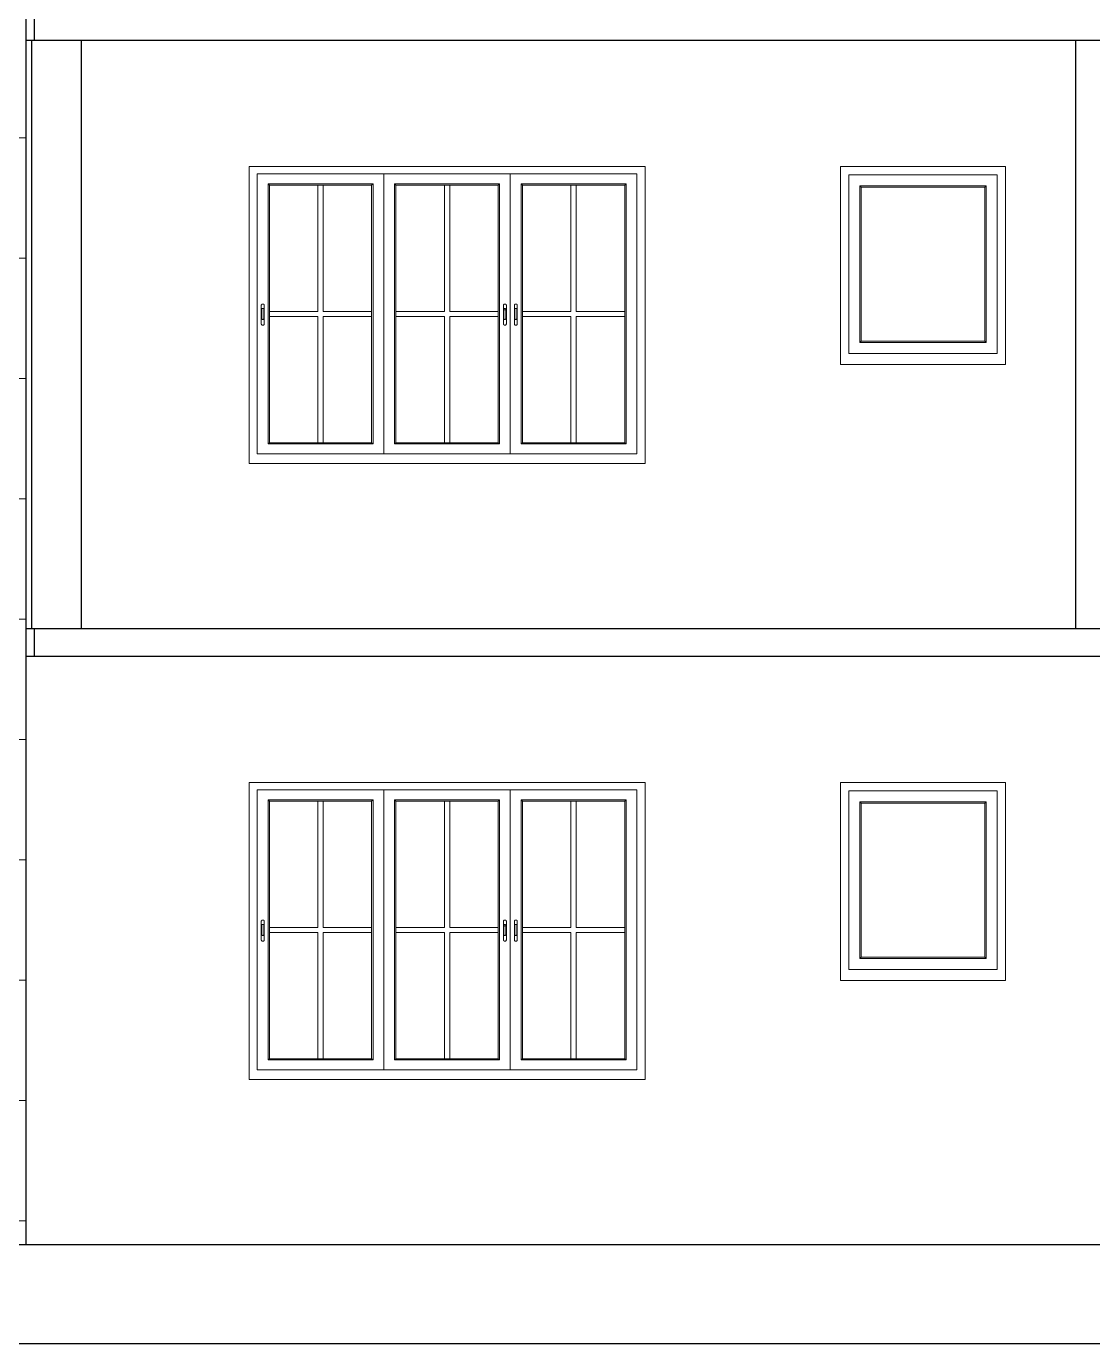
# Model space of a CAD drawing. Header units: inches. Extents: x -5058079 to -5054904, y -3262045 to -3259800.
# Drawn here: x -5057080.3 to -5056886.4, y -3261792.7 to -3261553.2 of the extents above; entities that cross this region are included whole.
import ezdxf

# ---------------------------------------------------------------- set-up
doc = ezdxf.new("R2010")
doc.units = ezdxf.units.IN
doc.header["$LTSCALE"] = 2
doc.header["$MEASUREMENT"] = 0
doc.linetypes.add('ACAD_ISO02W100', pattern=[15, 12, -3])
doc.layers.get('0').update_dxf_attribs({"linetype": 'CONTINUOUS'})
doc.layers.add('HATCH', color=60, linetype='ACAD_ISO02W100', lineweight=13)
doc.layers.add('window', color=4, linetype='CONTINUOUS', lineweight=13)

msp = doc.modelspace()

# ---------------------------------------------------------------- hatches: boundary and pattern name
at = {"layer": 'HATCH', "transparency": 33554661}
h = msp.add_hatch(dxfattribs=at)
h.set_pattern_fill('ANSI37', color=256, scale=175, angle=45)
h.set_pattern_definition([(90, (-9153.133, 76.49), (-21.875, 0), []), (180, (-9153.133, 76.49), (-2e-15, -21.875), [])])
h.paths.add_polyline_path([(-5057080.27, -3261550.72), (-5057080.27, -3261512.72), (-5057092.27, -3261512.72), (-5057092.27, -3261550.72), (-5057094.76, -3261550.72), (-5057094.76, -3261555.72), (-5057092.27, -3261555.72), (-5057092.27, -3261662.72), (-5057094.76, -3261662.72), (-5057094.76, -3261667.72), (-5057092.27, -3261667.72), (-5057092.27, -3261774.72), (-5057080.27, -3261774.72)])

# ---------------------------------------------------------------- linework, layer by layer
at = {"ltscale": 0.5}
for p, q in [((-5057080.27, -3261774.72), (-5057080.27, -3261550.72)), ((-5057078.77, -3261555.72), (-5057078.77, -3261550.72)), ((-5057080.27, -3261555.72), (-5056641.21, -3261555.72)), ((-5057079.27, -3261662.72), (-5057079.27, -3261555.72)), ((-5057070.24, -3261662.72), (-5057070.24, -3261555.72)), ((-5056889.47, -3261662.72), (-5056889.47, -3261555.72)), ((-5057080.27, -3261662.72), (-5056641.21, -3261662.72)), ((-5057078.77, -3261667.72), (-5057078.77, -3261662.72)), ((-5057080.27, -3261667.72), (-5056641.21, -3261667.72)), ((-5057092.27, -3261774.72), (-5056646.21, -3261774.72)), ((-5057092.27, -3261792.72), (-5056646.21, -3261792.72))]:
    msp.add_line(p, q, dxfattribs=at)
at = {"layer": 'window'}
for p, q in [((-5057039.78, -3261632.72), (-5057039.78, -3261578.72)), ((-5056967.78, -3261578.72), (-5057039.78, -3261578.72)), ((-5057038.28, -3261630.94), (-5057038.28, -3261580.05)), ((-5056969.28, -3261580.05), (-5057038.28, -3261580.05)), ((-5057015.28, -3261580.05), (-5057015.28, -3261630.94)), ((-5056992.28, -3261580.05), (-5056992.28, -3261630.94)), ((-5056969.28, -3261580.05), (-5056969.28, -3261630.94)), ((-5056967.78, -3261632.72), (-5056967.78, -3261578.72)), ((-5056932.27, -3261614.72), (-5056932.27, -3261578.72)), ((-5056902.27, -3261578.72), (-5056932.27, -3261578.72)), ((-5056930.77, -3261580.22), (-5056903.76, -3261580.22)), ((-5056930.77, -3261580.22), (-5056930.77, -3261612.72)), ((-5056903.76, -3261612.72), (-5056903.76, -3261580.22)), ((-5056902.27, -3261614.72), (-5056902.27, -3261578.72)), ((-5057036.31, -3261629.14), (-5057036.31, -3261581.85)), ((-5057036.31, -3261581.85), (-5057017.24, -3261581.85)), ((-5057036.07, -3261582.08), (-5057036.31, -3261581.85)), ((-5057036.07, -3261628.92), (-5057036.07, -3261582.08)), ((-5057017.49, -3261582.08), (-5057036.07, -3261582.08)), ((-5057027.27, -3261582.08), (-5057027.27, -3261605.05)), ((-5057026.29, -3261582.08), (-5057026.29, -3261605.05)), ((-5057017.49, -3261582.08), (-5057017.24, -3261581.85)), ((-5057017.49, -3261582.08), (-5057017.49, -3261628.92)), ((-5057017.24, -3261581.85), (-5057017.24, -3261629.14)), ((-5056994.24, -3261581.85), (-5057013.31, -3261581.85)), ((-5057013.31, -3261581.85), (-5057013.31, -3261629.14)), ((-5057013.07, -3261582.08), (-5057013.31, -3261581.85)), ((-5057013.07, -3261582.08), (-5057013.07, -3261628.92)), ((-5057013.07, -3261582.08), (-5056994.49, -3261582.08)), ((-5057004.27, -3261582.08), (-5057004.27, -3261605.05)), ((-5057003.29, -3261582.08), (-5057003.29, -3261605.05)), ((-5056994.49, -3261582.08), (-5056994.24, -3261581.85)), ((-5056994.49, -3261628.92), (-5056994.49, -3261582.08)), ((-5056994.24, -3261629.14), (-5056994.24, -3261581.85)), ((-5056990.31, -3261629.14), (-5056990.31, -3261581.85)), ((-5056990.31, -3261581.85), (-5056971.24, -3261581.85)), ((-5056990.07, -3261582.08), (-5056990.31, -3261581.85)), ((-5056990.07, -3261628.92), (-5056990.07, -3261582.08)), ((-5056971.49, -3261582.08), (-5056990.07, -3261582.08)), ((-5056981.27, -3261582.08), (-5056981.27, -3261605.05)), ((-5056980.29, -3261582.08), (-5056980.29, -3261605.05)), ((-5056971.49, -3261582.08), (-5056971.24, -3261581.85)), ((-5056971.49, -3261582.08), (-5056971.49, -3261628.92)), ((-5056971.24, -3261581.85), (-5056971.24, -3261629.14)), ((-5056905.76, -3261582.22), (-5056928.77, -3261582.22)), ((-5056928.77, -3261582.22), (-5056928.77, -3261610.72)), ((-5056928.52, -3261582.47), (-5056928.77, -3261582.22)), ((-5056928.52, -3261582.47), (-5056928.52, -3261610.47)), ((-5056928.52, -3261582.47), (-5056906.01, -3261582.47)), ((-5056906.01, -3261582.47), (-5056905.76, -3261582.22)), ((-5056906.01, -3261610.47), (-5056906.01, -3261582.47)), ((-5056905.76, -3261610.72), (-5056905.76, -3261582.22)), ((-5057037.55, -3261603.9), (-5057037.54, -3261603.86)), ((-5057037.55, -3261603.93), (-5057037.54, -3261603.86)), ((-5057037.55, -3261603.93), (-5057037.55, -3261603.9)), ((-5057037.55, -3261607.32), (-5057037.55, -3261603.93)), ((-5057037.54, -3261603.86), (-5057037.52, -3261603.83)), ((-5057037.52, -3261603.83), (-5057037.5, -3261603.8)), ((-5057037.47, -3261603.77), (-5057037.5, -3261603.8)), ((-5057037.44, -3261603.75), (-5057037.47, -3261603.77)), ((-5057037.44, -3261603.75), (-5057037.4, -3261603.73)), ((-5057037.36, -3261603.72), (-5057037.4, -3261603.73)), ((-5057037.32, -3261603.71), (-5057037.36, -3261603.72)), ((-5057037.28, -3261603.71), (-5057037.32, -3261603.71)), ((-5057037.24, -3261603.71), (-5057037.28, -3261603.71)), ((-5057037.24, -3261603.71), (-5057037.2, -3261603.72)), ((-5057037.2, -3261603.72), (-5057037.16, -3261603.73)), ((-5057037.16, -3261603.73), (-5057037.12, -3261603.75)), ((-5057037.12, -3261603.75), (-5057037.09, -3261603.77)), ((-5057037.09, -3261603.77), (-5057037.06, -3261603.8)), ((-5057037.04, -3261603.83), (-5057037.06, -3261603.8)), ((-5057037.02, -3261603.86), (-5057037.04, -3261603.83)), ((-5057037.01, -3261603.9), (-5057037.02, -3261603.86)), ((-5057037.01, -3261603.9), (-5057037.01, -3261603.93)), ((-5057037.01, -3261603.93), (-5057037.01, -3261607.32)), ((-5056993.53, -3261603.86), (-5056993.54, -3261603.9)), ((-5056993.54, -3261603.9), (-5056993.54, -3261603.93)), ((-5056993.54, -3261603.93), (-5056993.54, -3261607.32)), ((-5056993.51, -3261603.83), (-5056993.53, -3261603.86)), ((-5056993.49, -3261603.8), (-5056993.51, -3261603.83)), ((-5056993.46, -3261603.77), (-5056993.49, -3261603.8)), ((-5056993.43, -3261603.75), (-5056993.46, -3261603.77)), ((-5056993.4, -3261603.73), (-5056993.43, -3261603.75)), ((-5056993.36, -3261603.72), (-5056993.4, -3261603.73)), ((-5056993.31, -3261603.71), (-5056993.36, -3261603.72)), ((-5056993.27, -3261603.71), (-5056993.31, -3261603.71)), ((-5056993.23, -3261603.71), (-5056993.27, -3261603.71)), ((-5056993.19, -3261603.72), (-5056993.23, -3261603.71)), ((-5056993.15, -3261603.73), (-5056993.19, -3261603.72)), ((-5056993.11, -3261603.75), (-5056993.15, -3261603.73)), ((-5056993.08, -3261603.77), (-5056993.11, -3261603.75)), ((-5056993.05, -3261603.8), (-5056993.08, -3261603.77)), ((-5056993.03, -3261603.83), (-5056993.05, -3261603.8)), ((-5056993.02, -3261603.86), (-5056993.03, -3261603.83)), ((-5056993.01, -3261603.9), (-5056993.02, -3261603.86)), ((-5056993, -3261603.93), (-5056993.02, -3261603.86)), ((-5056993, -3261603.93), (-5056993.01, -3261603.9)), ((-5056993, -3261607.32), (-5056993, -3261603.93)), ((-5056991.55, -3261603.9), (-5056991.54, -3261603.86)), ((-5056991.55, -3261603.93), (-5056991.54, -3261603.86)), ((-5056991.55, -3261603.93), (-5056991.55, -3261603.9)), ((-5056991.55, -3261607.32), (-5056991.55, -3261603.93)), ((-5056991.54, -3261603.86), (-5056991.52, -3261603.83)), ((-5056991.52, -3261603.83), (-5056991.5, -3261603.8)), ((-5056991.47, -3261603.77), (-5056991.5, -3261603.8)), ((-5056991.44, -3261603.75), (-5056991.47, -3261603.77)), ((-5056991.44, -3261603.75), (-5056991.4, -3261603.73)), ((-5056991.36, -3261603.72), (-5056991.4, -3261603.73)), ((-5056991.32, -3261603.71), (-5056991.36, -3261603.72)), ((-5056991.28, -3261603.71), (-5056991.32, -3261603.71)), ((-5056991.24, -3261603.71), (-5056991.28, -3261603.71)), ((-5056991.24, -3261603.71), (-5056991.2, -3261603.72)), ((-5056991.2, -3261603.72), (-5056991.16, -3261603.73)), ((-5056991.16, -3261603.73), (-5056991.12, -3261603.75)), ((-5056991.12, -3261603.75), (-5056991.09, -3261603.77)), ((-5056991.09, -3261603.77), (-5056991.06, -3261603.8)), ((-5056991.04, -3261603.83), (-5056991.06, -3261603.8)), ((-5056991.02, -3261603.86), (-5056991.04, -3261603.83)), ((-5056991.01, -3261603.9), (-5056991.02, -3261603.86)), ((-5056991.01, -3261603.9), (-5056991.01, -3261603.93)), ((-5056991.01, -3261603.93), (-5056991.01, -3261607.32)), ((-5057037.45, -3261604.6), (-5057037.46, -3261604.63)), ((-5057037.46, -3261604.63), (-5057037.46, -3261604.65)), ((-5057037.46, -3261604.65), (-5057037.46, -3261606.36)), ((-5057037.46, -3261606.38), (-5057037.46, -3261606.36)), ((-5057037.45, -3261606.4), (-5057037.46, -3261606.38)), ((-5057037.44, -3261604.58), (-5057037.45, -3261604.6)), ((-5057037.44, -3261606.42), (-5057037.45, -3261606.4)), ((-5057037.43, -3261604.56), (-5057037.44, -3261604.58)), ((-5057037.43, -3261606.44), (-5057037.44, -3261606.42)), ((-5057037.41, -3261604.54), (-5057037.43, -3261604.56)), ((-5057037.41, -3261606.46), (-5057037.43, -3261606.44)), ((-5057037.39, -3261604.53), (-5057037.41, -3261604.54)), ((-5057037.39, -3261606.48), (-5057037.41, -3261606.46)), ((-5057037.36, -3261604.52), (-5057037.39, -3261604.53)), ((-5057037.36, -3261606.49), (-5057037.39, -3261606.48)), ((-5057037.34, -3261604.51), (-5057037.36, -3261604.52)), ((-5057037.34, -3261606.5), (-5057037.36, -3261606.49)), ((-5057037.31, -3261604.5), (-5057037.34, -3261604.51)), ((-5057037.31, -3261606.5), (-5057037.34, -3261606.5)), ((-5057037.28, -3261604.5), (-5057037.31, -3261604.5)), ((-5057037.28, -3261606.5), (-5057037.31, -3261606.5)), ((-5057037.25, -3261604.5), (-5057037.28, -3261604.5)), ((-5057037.25, -3261606.5), (-5057037.28, -3261606.5)), ((-5057037.23, -3261604.51), (-5057037.25, -3261604.5)), ((-5057037.23, -3261606.5), (-5057037.25, -3261606.5)), ((-5057037.2, -3261604.52), (-5057037.23, -3261604.51)), ((-5057037.2, -3261606.49), (-5057037.23, -3261606.5)), ((-5057037.17, -3261604.53), (-5057037.2, -3261604.52)), ((-5057037.17, -3261606.48), (-5057037.2, -3261606.49)), ((-5057037.15, -3261604.54), (-5057037.17, -3261604.53)), ((-5057037.15, -3261606.46), (-5057037.17, -3261606.48)), ((-5057037.13, -3261604.56), (-5057037.15, -3261604.54)), ((-5057037.13, -3261606.44), (-5057037.15, -3261606.46)), ((-5057037.12, -3261604.58), (-5057037.13, -3261604.56)), ((-5057037.12, -3261606.42), (-5057037.13, -3261606.44)), ((-5057037.11, -3261604.6), (-5057037.12, -3261604.58)), ((-5057037.11, -3261606.4), (-5057037.12, -3261606.42)), ((-5057037.1, -3261604.63), (-5057037.11, -3261604.6)), ((-5057037.1, -3261606.38), (-5057037.11, -3261606.4)), ((-5057037.1, -3261604.65), (-5057037.1, -3261604.63)), ((-5057037.1, -3261606.36), (-5057037.1, -3261604.65)), ((-5057037.1, -3261606.36), (-5057037.1, -3261606.38)), ((-5057036.07, -3261605.05), (-5057027.27, -3261605.05)), ((-5057036.07, -3261605.95), (-5057027.27, -3261605.95)), ((-5057027.27, -3261605.95), (-5057027.27, -3261628.92)), ((-5057026.29, -3261605.05), (-5057017.49, -3261605.05)), ((-5057026.29, -3261605.95), (-5057017.49, -3261605.95)), ((-5057026.29, -3261605.95), (-5057026.29, -3261628.92)), ((-5057004.27, -3261605.05), (-5057013.07, -3261605.05)), ((-5057004.27, -3261605.95), (-5057013.07, -3261605.95)), ((-5057004.27, -3261605.95), (-5057004.27, -3261628.92)), ((-5056994.49, -3261605.05), (-5057003.29, -3261605.05)), ((-5057003.29, -3261605.95), (-5057003.29, -3261628.92)), ((-5056994.49, -3261605.95), (-5057003.29, -3261605.95)), ((-5056993.45, -3261604.6), (-5056993.43, -3261604.58)), ((-5056993.45, -3261604.63), (-5056993.45, -3261604.6)), ((-5056993.45, -3261604.65), (-5056993.45, -3261604.63)), ((-5056993.45, -3261604.9), (-5056993.45, -3261604.65)), ((-5056993.45, -3261604.85), (-5056993.43, -3261604.83)), ((-5056993.45, -3261604.87), (-5056993.45, -3261604.85)), ((-5056993.45, -3261604.9), (-5056993.45, -3261604.87)), ((-5056993.45, -3261606.36), (-5056993.45, -3261604.9)), ((-5056993.45, -3261606.36), (-5056993.45, -3261606.38)), ((-5056993.45, -3261606.38), (-5056993.45, -3261606.4)), ((-5056993.45, -3261606.4), (-5056993.43, -3261606.42)), ((-5056993.43, -3261604.58), (-5056993.42, -3261604.56)), ((-5056993.43, -3261604.83), (-5056993.42, -3261604.81)), ((-5056993.43, -3261606.42), (-5056993.42, -3261606.44)), ((-5056993.42, -3261604.56), (-5056993.4, -3261604.54)), ((-5056993.42, -3261604.81), (-5056993.4, -3261604.79)), ((-5056993.42, -3261606.44), (-5056993.4, -3261606.46)), ((-5056993.4, -3261604.54), (-5056993.38, -3261604.53)), ((-5056993.4, -3261604.79), (-5056993.38, -3261604.78)), ((-5056993.4, -3261606.46), (-5056993.38, -3261606.48)), ((-5056993.38, -3261604.53), (-5056993.35, -3261604.52)), ((-5056993.38, -3261604.78), (-5056993.35, -3261604.76)), ((-5056993.38, -3261606.48), (-5056993.35, -3261606.49)), ((-5056993.35, -3261604.52), (-5056993.33, -3261604.51)), ((-5056993.35, -3261604.76), (-5056993.33, -3261604.76)), ((-5056993.35, -3261606.49), (-5056993.33, -3261606.5)), ((-5056993.33, -3261604.51), (-5056993.3, -3261604.5)), ((-5056993.33, -3261604.76), (-5056993.3, -3261604.75)), ((-5056993.33, -3261606.5), (-5056993.3, -3261606.5)), ((-5056993.3, -3261604.5), (-5056993.27, -3261604.5)), ((-5056993.3, -3261604.75), (-5056993.27, -3261604.75)), ((-5056993.3, -3261606.5), (-5056993.27, -3261606.5)), ((-5056993.27, -3261604.5), (-5056993.24, -3261604.5)), ((-5056993.27, -3261604.75), (-5056993.24, -3261604.75)), ((-5056993.27, -3261606.5), (-5056993.24, -3261606.5)), ((-5056993.24, -3261604.5), (-5056993.22, -3261604.51)), ((-5056993.24, -3261604.75), (-5056993.22, -3261604.76)), ((-5056993.24, -3261606.5), (-5056993.22, -3261606.5)), ((-5056993.22, -3261604.51), (-5056993.19, -3261604.52)), ((-5056993.22, -3261604.76), (-5056993.19, -3261604.76)), ((-5056993.22, -3261606.5), (-5056993.19, -3261606.49)), ((-5056993.19, -3261604.52), (-5056993.17, -3261604.53)), ((-5056993.19, -3261604.76), (-5056993.17, -3261604.78)), ((-5056993.19, -3261606.49), (-5056993.17, -3261606.48)), ((-5056993.17, -3261604.53), (-5056993.14, -3261604.54)), ((-5056993.17, -3261604.78), (-5056993.14, -3261604.79)), ((-5056993.17, -3261606.48), (-5056993.14, -3261606.46)), ((-5056993.14, -3261604.54), (-5056993.13, -3261604.56)), ((-5056993.14, -3261604.79), (-5056993.13, -3261604.81)), ((-5056993.14, -3261606.46), (-5056993.13, -3261606.44)), ((-5056993.13, -3261604.56), (-5056993.11, -3261604.58)), ((-5056993.13, -3261604.81), (-5056993.11, -3261604.83)), ((-5056993.13, -3261606.44), (-5056993.11, -3261606.42)), ((-5056993.11, -3261604.58), (-5056993.1, -3261604.6)), ((-5056993.11, -3261604.83), (-5056993.1, -3261604.85)), ((-5056993.11, -3261606.42), (-5056993.1, -3261606.4)), ((-5056993.1, -3261604.6), (-5056993.09, -3261604.63)), ((-5056993.1, -3261604.85), (-5056993.09, -3261604.87)), ((-5056993.1, -3261606.4), (-5056993.09, -3261606.38)), ((-5056993.09, -3261604.63), (-5056993.09, -3261604.65)), ((-5056993.09, -3261606.36), (-5056993.09, -3261604.65)), ((-5056993.09, -3261604.87), (-5056993.09, -3261604.9)), ((-5056993.09, -3261606.38), (-5056993.09, -3261606.36)), ((-5056991.45, -3261604.6), (-5056991.46, -3261604.63)), ((-5056991.46, -3261604.63), (-5056991.46, -3261604.65)), ((-5056991.46, -3261604.65), (-5056991.46, -3261606.36)), ((-5056991.46, -3261606.38), (-5056991.46, -3261606.36)), ((-5056991.45, -3261606.4), (-5056991.46, -3261606.38)), ((-5056991.44, -3261604.58), (-5056991.45, -3261604.6)), ((-5056991.44, -3261606.42), (-5056991.45, -3261606.4)), ((-5056991.43, -3261604.56), (-5056991.44, -3261604.58)), ((-5056991.43, -3261606.44), (-5056991.44, -3261606.42)), ((-5056991.41, -3261604.54), (-5056991.43, -3261604.56)), ((-5056991.41, -3261606.46), (-5056991.43, -3261606.44)), ((-5056991.39, -3261604.53), (-5056991.41, -3261604.54)), ((-5056991.39, -3261606.48), (-5056991.41, -3261606.46)), ((-5056991.36, -3261604.52), (-5056991.39, -3261604.53)), ((-5056991.36, -3261606.49), (-5056991.39, -3261606.48)), ((-5056991.34, -3261604.51), (-5056991.36, -3261604.52)), ((-5056991.34, -3261606.5), (-5056991.36, -3261606.49)), ((-5056991.31, -3261604.5), (-5056991.34, -3261604.51)), ((-5056991.31, -3261606.5), (-5056991.34, -3261606.5)), ((-5056991.28, -3261604.5), (-5056991.31, -3261604.5)), ((-5056991.28, -3261606.5), (-5056991.31, -3261606.5)), ((-5056991.25, -3261604.5), (-5056991.28, -3261604.5)), ((-5056991.25, -3261606.5), (-5056991.28, -3261606.5)), ((-5056991.23, -3261604.51), (-5056991.25, -3261604.5)), ((-5056991.23, -3261606.5), (-5056991.25, -3261606.5)), ((-5056991.2, -3261604.52), (-5056991.23, -3261604.51)), ((-5056991.2, -3261606.49), (-5056991.23, -3261606.5)), ((-5056991.17, -3261604.53), (-5056991.2, -3261604.52)), ((-5056991.17, -3261606.48), (-5056991.2, -3261606.49)), ((-5056991.15, -3261604.54), (-5056991.17, -3261604.53)), ((-5056991.15, -3261606.46), (-5056991.17, -3261606.48)), ((-5056991.13, -3261604.56), (-5056991.15, -3261604.54)), ((-5056991.13, -3261606.44), (-5056991.15, -3261606.46)), ((-5056991.12, -3261604.58), (-5056991.13, -3261604.56)), ((-5056991.12, -3261606.42), (-5056991.13, -3261606.44)), ((-5056991.11, -3261604.6), (-5056991.12, -3261604.58)), ((-5056991.11, -3261606.4), (-5056991.12, -3261606.42)), ((-5056991.1, -3261604.63), (-5056991.11, -3261604.6)), ((-5056991.1, -3261606.38), (-5056991.11, -3261606.4)), ((-5056991.1, -3261604.65), (-5056991.1, -3261604.63)), ((-5056991.1, -3261606.36), (-5056991.1, -3261604.65)), ((-5056991.1, -3261606.36), (-5056991.1, -3261606.38)), ((-5056990.07, -3261605.05), (-5056981.27, -3261605.05)), ((-5056990.07, -3261605.95), (-5056981.27, -3261605.95)), ((-5056981.27, -3261605.95), (-5056981.27, -3261628.92)), ((-5056980.29, -3261605.05), (-5056971.49, -3261605.05)), ((-5056980.29, -3261605.95), (-5056971.49, -3261605.95)), ((-5056980.29, -3261605.95), (-5056980.29, -3261628.92)), ((-5057037.55, -3261607.36), (-5057037.55, -3261607.32)), ((-5057037.54, -3261607.39), (-5057037.55, -3261607.36)), ((-5057037.54, -3261607.39), (-5057037.52, -3261607.42)), ((-5057037.52, -3261607.42), (-5057037.5, -3261607.45)), ((-5057037.5, -3261607.45), (-5057037.47, -3261607.48)), ((-5057037.44, -3261607.5), (-5057037.47, -3261607.48)), ((-5057037.4, -3261607.52), (-5057037.44, -3261607.5)), ((-5057037.4, -3261607.52), (-5057037.36, -3261607.53)), ((-5057037.32, -3261607.54), (-5057037.36, -3261607.53)), ((-5057037.28, -3261607.54), (-5057037.32, -3261607.54)), ((-5057037.28, -3261607.54), (-5057037.24, -3261607.54)), ((-5057037.24, -3261607.54), (-5057037.2, -3261607.53)), ((-5057037.16, -3261607.52), (-5057037.2, -3261607.53)), ((-5057037.12, -3261607.5), (-5057037.16, -3261607.52)), ((-5057037.12, -3261607.5), (-5057037.09, -3261607.48)), ((-5057037.09, -3261607.48), (-5057037.06, -3261607.45)), ((-5057037.06, -3261607.45), (-5057037.04, -3261607.42)), ((-5057037.02, -3261607.39), (-5057037.04, -3261607.42)), ((-5057037.01, -3261607.32), (-5057037.02, -3261607.39)), ((-5057037.01, -3261607.36), (-5057037.02, -3261607.39)), ((-5057037.01, -3261607.36), (-5057037.01, -3261607.32)), ((-5056993.54, -3261607.36), (-5056993.54, -3261607.32)), ((-5056993.54, -3261607.32), (-5056993.53, -3261607.39)), ((-5056993.54, -3261607.36), (-5056993.53, -3261607.39)), ((-5056993.53, -3261607.39), (-5056993.51, -3261607.42)), ((-5056993.51, -3261607.42), (-5056993.49, -3261607.45)), ((-5056993.49, -3261607.45), (-5056993.46, -3261607.48)), ((-5056993.46, -3261607.48), (-5056993.43, -3261607.5)), ((-5056993.43, -3261607.5), (-5056993.4, -3261607.52)), ((-5056993.4, -3261607.52), (-5056993.36, -3261607.53)), ((-5056993.36, -3261607.53), (-5056993.31, -3261607.54)), ((-5056993.31, -3261607.54), (-5056993.27, -3261607.54)), ((-5056993.27, -3261607.54), (-5056993.23, -3261607.54)), ((-5056993.23, -3261607.54), (-5056993.19, -3261607.53)), ((-5056993.19, -3261607.53), (-5056993.15, -3261607.52)), ((-5056993.15, -3261607.52), (-5056993.11, -3261607.5)), ((-5056993.11, -3261607.5), (-5056993.08, -3261607.48)), ((-5056993.08, -3261607.48), (-5056993.05, -3261607.45)), ((-5056993.05, -3261607.45), (-5056993.03, -3261607.42)), ((-5056993.03, -3261607.42), (-5056993.02, -3261607.39)), ((-5056993.02, -3261607.39), (-5056993.01, -3261607.36)), ((-5056993.01, -3261607.36), (-5056993, -3261607.32)), ((-5056991.55, -3261607.36), (-5056991.55, -3261607.32)), ((-5056991.54, -3261607.39), (-5056991.55, -3261607.36)), ((-5056991.54, -3261607.39), (-5056991.52, -3261607.42)), ((-5056991.52, -3261607.42), (-5056991.5, -3261607.45)), ((-5056991.5, -3261607.45), (-5056991.47, -3261607.48)), ((-5056991.44, -3261607.5), (-5056991.47, -3261607.48)), ((-5056991.4, -3261607.52), (-5056991.44, -3261607.5)), ((-5056991.4, -3261607.52), (-5056991.36, -3261607.53)), ((-5056991.32, -3261607.54), (-5056991.36, -3261607.53)), ((-5056991.28, -3261607.54), (-5056991.32, -3261607.54)), ((-5056991.28, -3261607.54), (-5056991.24, -3261607.54)), ((-5056991.24, -3261607.54), (-5056991.2, -3261607.53)), ((-5056991.16, -3261607.52), (-5056991.2, -3261607.53)), ((-5056991.12, -3261607.5), (-5056991.16, -3261607.52)), ((-5056991.12, -3261607.5), (-5056991.09, -3261607.48)), ((-5056991.09, -3261607.48), (-5056991.06, -3261607.45)), ((-5056991.06, -3261607.45), (-5056991.04, -3261607.42)), ((-5056991.02, -3261607.39), (-5056991.04, -3261607.42)), ((-5056991.01, -3261607.32), (-5056991.02, -3261607.39)), ((-5056991.01, -3261607.36), (-5056991.02, -3261607.39)), ((-5056991.01, -3261607.36), (-5056991.01, -3261607.32)), ((-5056928.52, -3261610.47), (-5056928.77, -3261610.72)), ((-5056928.77, -3261610.72), (-5056905.76, -3261610.72)), ((-5056928.52, -3261610.47), (-5056906.01, -3261610.47)), ((-5056905.76, -3261610.72), (-5056906.01, -3261610.47)), ((-5056930.77, -3261612.72), (-5056903.76, -3261612.72)), ((-5056902.27, -3261614.72), (-5056932.27, -3261614.72)), ((-5057036.31, -3261629.14), (-5057036.07, -3261628.92)), ((-5057017.24, -3261629.14), (-5057036.31, -3261629.14)), ((-5057017.49, -3261628.92), (-5057036.07, -3261628.92)), ((-5057017.49, -3261628.92), (-5057017.24, -3261629.14)), ((-5057013.07, -3261628.92), (-5057013.31, -3261629.14)), ((-5057013.31, -3261629.14), (-5056994.24, -3261629.14)), ((-5057013.07, -3261628.92), (-5056994.49, -3261628.92)), ((-5056994.24, -3261629.14), (-5056994.49, -3261628.92)), ((-5056990.31, -3261629.14), (-5056990.07, -3261628.92)), ((-5056971.24, -3261629.14), (-5056990.31, -3261629.14)), ((-5056971.49, -3261628.92), (-5056990.07, -3261628.92)), ((-5056971.49, -3261628.92), (-5056971.24, -3261629.14)), ((-5056967.78, -3261632.72), (-5057039.78, -3261632.72)), ((-5057038.28, -3261630.94), (-5057015.28, -3261630.94)), ((-5056992.28, -3261630.94), (-5057015.28, -3261630.94)), ((-5056992.28, -3261630.94), (-5056969.28, -3261630.94)), ((-5057039.78, -3261744.72), (-5057039.78, -3261690.72)), ((-5056967.78, -3261690.72), (-5057039.78, -3261690.72)), ((-5057038.28, -3261742.94), (-5057038.28, -3261692.05)), ((-5056969.28, -3261692.05), (-5057038.28, -3261692.05)), ((-5057015.28, -3261692.05), (-5057015.28, -3261742.94)), ((-5056992.28, -3261692.05), (-5056992.28, -3261742.94)), ((-5056969.28, -3261692.05), (-5056969.28, -3261742.94)), ((-5056967.78, -3261744.72), (-5056967.78, -3261690.72)), ((-5056932.27, -3261726.72), (-5056932.27, -3261690.72)), ((-5056902.27, -3261690.72), (-5056932.27, -3261690.72)), ((-5056930.77, -3261692.22), (-5056903.76, -3261692.22)), ((-5056930.77, -3261692.22), (-5056930.77, -3261724.72)), ((-5056903.76, -3261724.72), (-5056903.76, -3261692.22)), ((-5056902.27, -3261726.72), (-5056902.27, -3261690.72)), ((-5057036.31, -3261741.14), (-5057036.31, -3261693.85)), ((-5057036.31, -3261693.85), (-5057017.24, -3261693.85)), ((-5057036.07, -3261694.08), (-5057036.31, -3261693.85)), ((-5057036.07, -3261740.92), (-5057036.07, -3261694.08)), ((-5057017.49, -3261694.08), (-5057036.07, -3261694.08)), ((-5057027.27, -3261694.08), (-5057027.27, -3261717.05)), ((-5057026.29, -3261694.08), (-5057026.29, -3261717.05)), ((-5057017.49, -3261694.08), (-5057017.24, -3261693.85)), ((-5057017.49, -3261694.08), (-5057017.49, -3261740.92)), ((-5057017.24, -3261693.85), (-5057017.24, -3261741.14)), ((-5056994.24, -3261693.85), (-5057013.31, -3261693.85)), ((-5057013.31, -3261693.85), (-5057013.31, -3261741.14)), ((-5057013.07, -3261694.08), (-5057013.31, -3261693.85)), ((-5057013.07, -3261694.08), (-5057013.07, -3261740.92)), ((-5057013.07, -3261694.08), (-5056994.49, -3261694.08)), ((-5057004.27, -3261694.08), (-5057004.27, -3261717.05)), ((-5057003.29, -3261694.08), (-5057003.29, -3261717.05)), ((-5056994.49, -3261694.08), (-5056994.24, -3261693.85)), ((-5056994.49, -3261740.92), (-5056994.49, -3261694.08)), ((-5056994.24, -3261741.14), (-5056994.24, -3261693.85)), ((-5056990.31, -3261741.14), (-5056990.31, -3261693.85)), ((-5056990.31, -3261693.85), (-5056971.24, -3261693.85)), ((-5056990.07, -3261694.08), (-5056990.31, -3261693.85)), ((-5056990.07, -3261740.92), (-5056990.07, -3261694.08)), ((-5056971.49, -3261694.08), (-5056990.07, -3261694.08)), ((-5056981.27, -3261694.08), (-5056981.27, -3261717.05)), ((-5056980.29, -3261694.08), (-5056980.29, -3261717.05)), ((-5056971.49, -3261694.08), (-5056971.24, -3261693.85)), ((-5056971.49, -3261694.08), (-5056971.49, -3261740.92)), ((-5056971.24, -3261693.85), (-5056971.24, -3261741.14)), ((-5056905.76, -3261694.22), (-5056928.77, -3261694.22)), ((-5056928.77, -3261694.22), (-5056928.77, -3261722.72)), ((-5056928.52, -3261694.47), (-5056928.77, -3261694.22)), ((-5056928.52, -3261694.47), (-5056928.52, -3261722.47)), ((-5056928.52, -3261694.47), (-5056906.01, -3261694.47)), ((-5056906.01, -3261694.47), (-5056905.76, -3261694.22)), ((-5056906.01, -3261722.47), (-5056906.01, -3261694.47)), ((-5056905.76, -3261722.72), (-5056905.76, -3261694.22)), ((-5057037.55, -3261715.9), (-5057037.54, -3261715.86)), ((-5057037.55, -3261715.93), (-5057037.54, -3261715.86)), ((-5057037.55, -3261715.93), (-5057037.55, -3261715.9)), ((-5057037.55, -3261719.32), (-5057037.55, -3261715.93)), ((-5057037.54, -3261715.86), (-5057037.52, -3261715.83)), ((-5057037.52, -3261715.83), (-5057037.5, -3261715.8)), ((-5057037.47, -3261715.77), (-5057037.5, -3261715.8)), ((-5057037.44, -3261715.75), (-5057037.47, -3261715.77)), ((-5057037.45, -3261716.6), (-5057037.46, -3261716.63)), ((-5057037.46, -3261716.63), (-5057037.46, -3261716.65)), ((-5057037.46, -3261716.65), (-5057037.46, -3261718.36)), ((-5057037.44, -3261716.58), (-5057037.45, -3261716.6)), ((-5057037.44, -3261715.75), (-5057037.4, -3261715.73)), ((-5057037.43, -3261716.56), (-5057037.44, -3261716.58)), ((-5057037.41, -3261716.54), (-5057037.43, -3261716.56)), ((-5057037.39, -3261716.53), (-5057037.41, -3261716.54)), ((-5057037.36, -3261715.72), (-5057037.4, -3261715.73)), ((-5057037.36, -3261716.52), (-5057037.39, -3261716.53)), ((-5057037.32, -3261715.71), (-5057037.36, -3261715.72)), ((-5057037.34, -3261716.51), (-5057037.36, -3261716.52)), ((-5057037.31, -3261716.5), (-5057037.34, -3261716.51)), ((-5057037.28, -3261715.71), (-5057037.32, -3261715.71)), ((-5057037.28, -3261716.5), (-5057037.31, -3261716.5)), ((-5057037.24, -3261715.71), (-5057037.28, -3261715.71)), ((-5057037.25, -3261716.5), (-5057037.28, -3261716.5)), ((-5057037.23, -3261716.51), (-5057037.25, -3261716.5)), ((-5057037.24, -3261715.71), (-5057037.2, -3261715.72)), ((-5057037.2, -3261716.52), (-5057037.23, -3261716.51)), ((-5057037.2, -3261715.72), (-5057037.16, -3261715.73)), ((-5057037.17, -3261716.53), (-5057037.2, -3261716.52)), ((-5057037.15, -3261716.54), (-5057037.17, -3261716.53)), ((-5057037.16, -3261715.73), (-5057037.12, -3261715.75)), ((-5057037.13, -3261716.56), (-5057037.15, -3261716.54)), ((-5057037.12, -3261716.58), (-5057037.13, -3261716.56)), ((-5057037.12, -3261715.75), (-5057037.09, -3261715.77)), ((-5057037.11, -3261716.6), (-5057037.12, -3261716.58)), ((-5057037.1, -3261716.63), (-5057037.11, -3261716.6)), ((-5057037.1, -3261716.65), (-5057037.1, -3261716.63)), ((-5057037.1, -3261718.36), (-5057037.1, -3261716.65)), ((-5057037.09, -3261715.77), (-5057037.06, -3261715.8)), ((-5057037.04, -3261715.83), (-5057037.06, -3261715.8)), ((-5057037.02, -3261715.86), (-5057037.04, -3261715.83)), ((-5057037.01, -3261715.9), (-5057037.02, -3261715.86)), ((-5057037.01, -3261715.9), (-5057037.01, -3261715.93)), ((-5057037.01, -3261715.93), (-5057037.01, -3261719.32)), ((-5056993.53, -3261715.86), (-5056993.54, -3261715.9)), ((-5056993.54, -3261715.9), (-5056993.54, -3261715.93)), ((-5056993.54, -3261715.93), (-5056993.54, -3261719.32)), ((-5056993.51, -3261715.83), (-5056993.53, -3261715.86)), ((-5056993.49, -3261715.8), (-5056993.51, -3261715.83)), ((-5056993.46, -3261715.77), (-5056993.49, -3261715.8)), ((-5056993.43, -3261715.75), (-5056993.46, -3261715.77)), ((-5056993.45, -3261716.6), (-5056993.43, -3261716.58)), ((-5056993.45, -3261716.63), (-5056993.45, -3261716.6)), ((-5056993.45, -3261716.65), (-5056993.45, -3261716.63)), ((-5056993.45, -3261716.9), (-5056993.45, -3261716.65)), ((-5056993.45, -3261716.85), (-5056993.43, -3261716.83)), ((-5056993.45, -3261716.87), (-5056993.45, -3261716.85)), ((-5056993.45, -3261716.9), (-5056993.45, -3261716.87)), ((-5056993.45, -3261718.36), (-5056993.45, -3261716.9)), ((-5056993.4, -3261715.73), (-5056993.43, -3261715.75)), ((-5056993.43, -3261716.58), (-5056993.42, -3261716.56)), ((-5056993.43, -3261716.83), (-5056993.42, -3261716.81)), ((-5056993.42, -3261716.56), (-5056993.4, -3261716.54)), ((-5056993.42, -3261716.81), (-5056993.4, -3261716.79)), ((-5056993.36, -3261715.72), (-5056993.4, -3261715.73)), ((-5056993.4, -3261716.54), (-5056993.38, -3261716.53)), ((-5056993.4, -3261716.79), (-5056993.38, -3261716.78)), ((-5056993.38, -3261716.53), (-5056993.35, -3261716.52)), ((-5056993.38, -3261716.78), (-5056993.35, -3261716.76)), ((-5056993.31, -3261715.71), (-5056993.36, -3261715.72)), ((-5056993.35, -3261716.52), (-5056993.33, -3261716.51)), ((-5056993.35, -3261716.76), (-5056993.33, -3261716.76)), ((-5056993.33, -3261716.51), (-5056993.3, -3261716.5)), ((-5056993.33, -3261716.76), (-5056993.3, -3261716.75)), ((-5056993.27, -3261715.71), (-5056993.31, -3261715.71)), ((-5056993.3, -3261716.5), (-5056993.27, -3261716.5)), ((-5056993.3, -3261716.75), (-5056993.27, -3261716.75)), ((-5056993.23, -3261715.71), (-5056993.27, -3261715.71)), ((-5056993.27, -3261716.5), (-5056993.24, -3261716.5)), ((-5056993.27, -3261716.75), (-5056993.24, -3261716.75)), ((-5056993.24, -3261716.5), (-5056993.22, -3261716.51)), ((-5056993.24, -3261716.75), (-5056993.22, -3261716.76)), ((-5056993.19, -3261715.72), (-5056993.23, -3261715.71)), ((-5056993.22, -3261716.51), (-5056993.19, -3261716.52)), ((-5056993.22, -3261716.76), (-5056993.19, -3261716.76)), ((-5056993.15, -3261715.73), (-5056993.19, -3261715.72)), ((-5056993.19, -3261716.52), (-5056993.17, -3261716.53)), ((-5056993.19, -3261716.76), (-5056993.17, -3261716.78)), ((-5056993.17, -3261716.53), (-5056993.14, -3261716.54)), ((-5056993.17, -3261716.78), (-5056993.14, -3261716.79)), ((-5056993.11, -3261715.75), (-5056993.15, -3261715.73)), ((-5056993.14, -3261716.54), (-5056993.13, -3261716.56)), ((-5056993.14, -3261716.79), (-5056993.13, -3261716.81)), ((-5056993.13, -3261716.56), (-5056993.11, -3261716.58)), ((-5056993.13, -3261716.81), (-5056993.11, -3261716.83)), ((-5056993.08, -3261715.77), (-5056993.11, -3261715.75)), ((-5056993.11, -3261716.58), (-5056993.1, -3261716.6)), ((-5056993.11, -3261716.83), (-5056993.1, -3261716.85)), ((-5056993.1, -3261716.6), (-5056993.09, -3261716.63)), ((-5056993.1, -3261716.85), (-5056993.09, -3261716.87)), ((-5056993.09, -3261716.63), (-5056993.09, -3261716.65)), ((-5056993.09, -3261718.36), (-5056993.09, -3261716.65)), ((-5056993.09, -3261716.87), (-5056993.09, -3261716.9)), ((-5056993.05, -3261715.8), (-5056993.08, -3261715.77)), ((-5056993.03, -3261715.83), (-5056993.05, -3261715.8)), ((-5056993.02, -3261715.86), (-5056993.03, -3261715.83)), ((-5056993.01, -3261715.9), (-5056993.02, -3261715.86)), ((-5056993, -3261715.93), (-5056993.02, -3261715.86)), ((-5056993, -3261715.93), (-5056993.01, -3261715.9)), ((-5056993, -3261719.32), (-5056993, -3261715.93)), ((-5056991.55, -3261715.9), (-5056991.54, -3261715.86)), ((-5056991.55, -3261715.93), (-5056991.54, -3261715.86)), ((-5056991.55, -3261715.93), (-5056991.55, -3261715.9)), ((-5056991.55, -3261719.32), (-5056991.55, -3261715.93)), ((-5056991.54, -3261715.86), (-5056991.52, -3261715.83)), ((-5056991.52, -3261715.83), (-5056991.5, -3261715.8)), ((-5056991.47, -3261715.77), (-5056991.5, -3261715.8)), ((-5056991.44, -3261715.75), (-5056991.47, -3261715.77)), ((-5056991.45, -3261716.6), (-5056991.46, -3261716.63)), ((-5056991.46, -3261716.63), (-5056991.46, -3261716.65)), ((-5056991.46, -3261716.65), (-5056991.46, -3261718.36)), ((-5056991.44, -3261716.58), (-5056991.45, -3261716.6)), ((-5056991.44, -3261715.75), (-5056991.4, -3261715.73)), ((-5056991.43, -3261716.56), (-5056991.44, -3261716.58)), ((-5056991.41, -3261716.54), (-5056991.43, -3261716.56)), ((-5056991.39, -3261716.53), (-5056991.41, -3261716.54)), ((-5056991.36, -3261715.72), (-5056991.4, -3261715.73)), ((-5056991.36, -3261716.52), (-5056991.39, -3261716.53)), ((-5056991.32, -3261715.71), (-5056991.36, -3261715.72)), ((-5056991.34, -3261716.51), (-5056991.36, -3261716.52)), ((-5056991.31, -3261716.5), (-5056991.34, -3261716.51)), ((-5056991.28, -3261715.71), (-5056991.32, -3261715.71)), ((-5056991.28, -3261716.5), (-5056991.31, -3261716.5)), ((-5056991.24, -3261715.71), (-5056991.28, -3261715.71)), ((-5056991.25, -3261716.5), (-5056991.28, -3261716.5)), ((-5056991.23, -3261716.51), (-5056991.25, -3261716.5)), ((-5056991.24, -3261715.71), (-5056991.2, -3261715.72)), ((-5056991.2, -3261716.52), (-5056991.23, -3261716.51)), ((-5056991.2, -3261715.72), (-5056991.16, -3261715.73)), ((-5056991.17, -3261716.53), (-5056991.2, -3261716.52)), ((-5056991.15, -3261716.54), (-5056991.17, -3261716.53)), ((-5056991.16, -3261715.73), (-5056991.12, -3261715.75)), ((-5056991.13, -3261716.56), (-5056991.15, -3261716.54)), ((-5056991.12, -3261716.58), (-5056991.13, -3261716.56)), ((-5056991.12, -3261715.75), (-5056991.09, -3261715.77)), ((-5056991.11, -3261716.6), (-5056991.12, -3261716.58)), ((-5056991.1, -3261716.63), (-5056991.11, -3261716.6)), ((-5056991.1, -3261716.65), (-5056991.1, -3261716.63)), ((-5056991.1, -3261718.36), (-5056991.1, -3261716.65)), ((-5056991.09, -3261715.77), (-5056991.06, -3261715.8)), ((-5056991.04, -3261715.83), (-5056991.06, -3261715.8)), ((-5056991.02, -3261715.86), (-5056991.04, -3261715.83)), ((-5056991.01, -3261715.9), (-5056991.02, -3261715.86)), ((-5056991.01, -3261715.9), (-5056991.01, -3261715.93)), ((-5056991.01, -3261715.93), (-5056991.01, -3261719.32)), ((-5057037.55, -3261719.36), (-5057037.55, -3261719.32)), ((-5057037.54, -3261719.39), (-5057037.55, -3261719.36)), ((-5057037.46, -3261718.38), (-5057037.46, -3261718.36)), ((-5057037.45, -3261718.4), (-5057037.46, -3261718.38)), ((-5057037.44, -3261718.42), (-5057037.45, -3261718.4)), ((-5057037.43, -3261718.44), (-5057037.44, -3261718.42)), ((-5057037.41, -3261718.46), (-5057037.43, -3261718.44)), ((-5057037.39, -3261718.48), (-5057037.41, -3261718.46)), ((-5057037.36, -3261718.49), (-5057037.39, -3261718.48)), ((-5057037.34, -3261718.5), (-5057037.36, -3261718.49)), ((-5057037.31, -3261718.5), (-5057037.34, -3261718.5)), ((-5057037.28, -3261718.5), (-5057037.31, -3261718.5)), ((-5057037.25, -3261718.5), (-5057037.28, -3261718.5)), ((-5057037.23, -3261718.5), (-5057037.25, -3261718.5)), ((-5057037.2, -3261718.49), (-5057037.23, -3261718.5)), ((-5057037.17, -3261718.48), (-5057037.2, -3261718.49)), ((-5057037.15, -3261718.46), (-5057037.17, -3261718.48)), ((-5057037.13, -3261718.44), (-5057037.15, -3261718.46)), ((-5057037.12, -3261718.42), (-5057037.13, -3261718.44)), ((-5057037.11, -3261718.4), (-5057037.12, -3261718.42)), ((-5057037.1, -3261718.38), (-5057037.11, -3261718.4)), ((-5057037.1, -3261718.36), (-5057037.1, -3261718.38)), ((-5057037.01, -3261719.32), (-5057037.02, -3261719.39)), ((-5057037.01, -3261719.36), (-5057037.02, -3261719.39)), ((-5057037.01, -3261719.36), (-5057037.01, -3261719.32)), ((-5057036.07, -3261717.05), (-5057027.27, -3261717.05)), ((-5057036.07, -3261717.95), (-5057027.27, -3261717.95)), ((-5057027.27, -3261717.95), (-5057027.27, -3261740.92)), ((-5057026.29, -3261717.05), (-5057017.49, -3261717.05)), ((-5057026.29, -3261717.95), (-5057017.49, -3261717.95)), ((-5057026.29, -3261717.95), (-5057026.29, -3261740.92)), ((-5057004.27, -3261717.05), (-5057013.07, -3261717.05)), ((-5057004.27, -3261717.95), (-5057013.07, -3261717.95)), ((-5057004.27, -3261717.95), (-5057004.27, -3261740.92)), ((-5056994.49, -3261717.05), (-5057003.29, -3261717.05)), ((-5057003.29, -3261717.95), (-5057003.29, -3261740.92)), ((-5056994.49, -3261717.95), (-5057003.29, -3261717.95)), ((-5056993.54, -3261719.36), (-5056993.54, -3261719.32)), ((-5056993.54, -3261719.32), (-5056993.53, -3261719.39)), ((-5056993.54, -3261719.36), (-5056993.53, -3261719.39)), ((-5056993.45, -3261718.36), (-5056993.45, -3261718.38)), ((-5056993.45, -3261718.38), (-5056993.45, -3261718.4)), ((-5056993.45, -3261718.4), (-5056993.43, -3261718.42)), ((-5056993.43, -3261718.42), (-5056993.42, -3261718.44)), ((-5056993.42, -3261718.44), (-5056993.4, -3261718.46)), ((-5056993.4, -3261718.46), (-5056993.38, -3261718.48)), ((-5056993.38, -3261718.48), (-5056993.35, -3261718.49)), ((-5056993.35, -3261718.49), (-5056993.33, -3261718.5)), ((-5056993.33, -3261718.5), (-5056993.3, -3261718.5)), ((-5056993.3, -3261718.5), (-5056993.27, -3261718.5)), ((-5056993.27, -3261718.5), (-5056993.24, -3261718.5)), ((-5056993.24, -3261718.5), (-5056993.22, -3261718.5)), ((-5056993.22, -3261718.5), (-5056993.19, -3261718.49)), ((-5056993.19, -3261718.49), (-5056993.17, -3261718.48)), ((-5056993.17, -3261718.48), (-5056993.14, -3261718.46)), ((-5056993.14, -3261718.46), (-5056993.13, -3261718.44)), ((-5056993.13, -3261718.44), (-5056993.11, -3261718.42)), ((-5056993.11, -3261718.42), (-5056993.1, -3261718.4)), ((-5056993.1, -3261718.4), (-5056993.09, -3261718.38)), ((-5056993.09, -3261718.38), (-5056993.09, -3261718.36)), ((-5056993.02, -3261719.39), (-5056993.01, -3261719.36)), ((-5056993.01, -3261719.36), (-5056993, -3261719.32)), ((-5056991.55, -3261719.36), (-5056991.55, -3261719.32)), ((-5056991.54, -3261719.39), (-5056991.55, -3261719.36)), ((-5056991.46, -3261718.38), (-5056991.46, -3261718.36)), ((-5056991.45, -3261718.4), (-5056991.46, -3261718.38)), ((-5056991.44, -3261718.42), (-5056991.45, -3261718.4)), ((-5056991.43, -3261718.44), (-5056991.44, -3261718.42)), ((-5056991.41, -3261718.46), (-5056991.43, -3261718.44)), ((-5056991.39, -3261718.48), (-5056991.41, -3261718.46)), ((-5056991.36, -3261718.49), (-5056991.39, -3261718.48)), ((-5056991.34, -3261718.5), (-5056991.36, -3261718.49)), ((-5056991.31, -3261718.5), (-5056991.34, -3261718.5)), ((-5056991.28, -3261718.5), (-5056991.31, -3261718.5)), ((-5056991.25, -3261718.5), (-5056991.28, -3261718.5)), ((-5056991.23, -3261718.5), (-5056991.25, -3261718.5)), ((-5056991.2, -3261718.49), (-5056991.23, -3261718.5)), ((-5056991.17, -3261718.48), (-5056991.2, -3261718.49)), ((-5056991.15, -3261718.46), (-5056991.17, -3261718.48)), ((-5056991.13, -3261718.44), (-5056991.15, -3261718.46)), ((-5056991.12, -3261718.42), (-5056991.13, -3261718.44)), ((-5056991.11, -3261718.4), (-5056991.12, -3261718.42)), ((-5056991.1, -3261718.38), (-5056991.11, -3261718.4)), ((-5056991.1, -3261718.36), (-5056991.1, -3261718.38)), ((-5056991.01, -3261719.32), (-5056991.02, -3261719.39)), ((-5056991.01, -3261719.36), (-5056991.02, -3261719.39)), ((-5056991.01, -3261719.36), (-5056991.01, -3261719.32)), ((-5056990.07, -3261717.05), (-5056981.27, -3261717.05)), ((-5056990.07, -3261717.95), (-5056981.27, -3261717.95)), ((-5056981.27, -3261717.95), (-5056981.27, -3261740.92)), ((-5056980.29, -3261717.05), (-5056971.49, -3261717.05)), ((-5056980.29, -3261717.95), (-5056971.49, -3261717.95)), ((-5056980.29, -3261717.95), (-5056980.29, -3261740.92)), ((-5057037.54, -3261719.39), (-5057037.52, -3261719.42)), ((-5057037.52, -3261719.42), (-5057037.5, -3261719.45)), ((-5057037.5, -3261719.45), (-5057037.47, -3261719.48)), ((-5057037.44, -3261719.5), (-5057037.47, -3261719.48)), ((-5057037.4, -3261719.52), (-5057037.44, -3261719.5)), ((-5057037.4, -3261719.52), (-5057037.36, -3261719.53)), ((-5057037.32, -3261719.54), (-5057037.36, -3261719.53)), ((-5057037.28, -3261719.54), (-5057037.32, -3261719.54)), ((-5057037.28, -3261719.54), (-5057037.24, -3261719.54)), ((-5057037.24, -3261719.54), (-5057037.2, -3261719.53)), ((-5057037.16, -3261719.52), (-5057037.2, -3261719.53)), ((-5057037.12, -3261719.5), (-5057037.16, -3261719.52)), ((-5057037.12, -3261719.5), (-5057037.09, -3261719.48)), ((-5057037.09, -3261719.48), (-5057037.06, -3261719.45)), ((-5057037.06, -3261719.45), (-5057037.04, -3261719.42)), ((-5057037.02, -3261719.39), (-5057037.04, -3261719.42)), ((-5056993.53, -3261719.39), (-5056993.51, -3261719.42)), ((-5056993.51, -3261719.42), (-5056993.49, -3261719.45)), ((-5056993.49, -3261719.45), (-5056993.46, -3261719.48)), ((-5056993.46, -3261719.48), (-5056993.43, -3261719.5)), ((-5056993.43, -3261719.5), (-5056993.4, -3261719.52)), ((-5056993.4, -3261719.52), (-5056993.36, -3261719.53)), ((-5056993.36, -3261719.53), (-5056993.31, -3261719.54)), ((-5056993.31, -3261719.54), (-5056993.27, -3261719.54)), ((-5056993.27, -3261719.54), (-5056993.23, -3261719.54)), ((-5056993.23, -3261719.54), (-5056993.19, -3261719.53)), ((-5056993.19, -3261719.53), (-5056993.15, -3261719.52)), ((-5056993.15, -3261719.52), (-5056993.11, -3261719.5)), ((-5056993.11, -3261719.5), (-5056993.08, -3261719.48)), ((-5056993.08, -3261719.48), (-5056993.05, -3261719.45)), ((-5056993.05, -3261719.45), (-5056993.03, -3261719.42)), ((-5056993.03, -3261719.42), (-5056993.02, -3261719.39)), ((-5056991.54, -3261719.39), (-5056991.52, -3261719.42)), ((-5056991.52, -3261719.42), (-5056991.5, -3261719.45)), ((-5056991.5, -3261719.45), (-5056991.47, -3261719.48)), ((-5056991.44, -3261719.5), (-5056991.47, -3261719.48)), ((-5056991.4, -3261719.52), (-5056991.44, -3261719.5)), ((-5056991.4, -3261719.52), (-5056991.36, -3261719.53)), ((-5056991.32, -3261719.54), (-5056991.36, -3261719.53)), ((-5056991.28, -3261719.54), (-5056991.32, -3261719.54)), ((-5056991.28, -3261719.54), (-5056991.24, -3261719.54)), ((-5056991.24, -3261719.54), (-5056991.2, -3261719.53)), ((-5056991.16, -3261719.52), (-5056991.2, -3261719.53)), ((-5056991.12, -3261719.5), (-5056991.16, -3261719.52)), ((-5056991.12, -3261719.5), (-5056991.09, -3261719.48)), ((-5056991.09, -3261719.48), (-5056991.06, -3261719.45)), ((-5056991.06, -3261719.45), (-5056991.04, -3261719.42)), ((-5056991.02, -3261719.39), (-5056991.04, -3261719.42)), ((-5056928.52, -3261722.47), (-5056928.77, -3261722.72)), ((-5056928.77, -3261722.72), (-5056905.76, -3261722.72)), ((-5056928.52, -3261722.47), (-5056906.01, -3261722.47)), ((-5056905.76, -3261722.72), (-5056906.01, -3261722.47)), ((-5056930.77, -3261724.72), (-5056903.76, -3261724.72)), ((-5056902.27, -3261726.72), (-5056932.27, -3261726.72)), ((-5057036.31, -3261741.14), (-5057036.07, -3261740.92)), ((-5057017.49, -3261740.92), (-5057036.07, -3261740.92)), ((-5057017.49, -3261740.92), (-5057017.24, -3261741.14)), ((-5057013.07, -3261740.92), (-5057013.31, -3261741.14)), ((-5057013.07, -3261740.92), (-5056994.49, -3261740.92)), ((-5056994.24, -3261741.14), (-5056994.49, -3261740.92)), ((-5056990.31, -3261741.14), (-5056990.07, -3261740.92)), ((-5056971.49, -3261740.92), (-5056990.07, -3261740.92)), ((-5056971.49, -3261740.92), (-5056971.24, -3261741.14)), ((-5057038.28, -3261742.94), (-5057015.28, -3261742.94)), ((-5057017.24, -3261741.14), (-5057036.31, -3261741.14)), ((-5056992.28, -3261742.94), (-5057015.28, -3261742.94)), ((-5057013.31, -3261741.14), (-5056994.24, -3261741.14)), ((-5056992.28, -3261742.94), (-5056969.28, -3261742.94)), ((-5056971.24, -3261741.14), (-5056990.31, -3261741.14)), ((-5056967.78, -3261744.72), (-5057039.78, -3261744.72))]:
    msp.add_line(p, q, dxfattribs=at)

doc.saveas('drawing.dxf')
